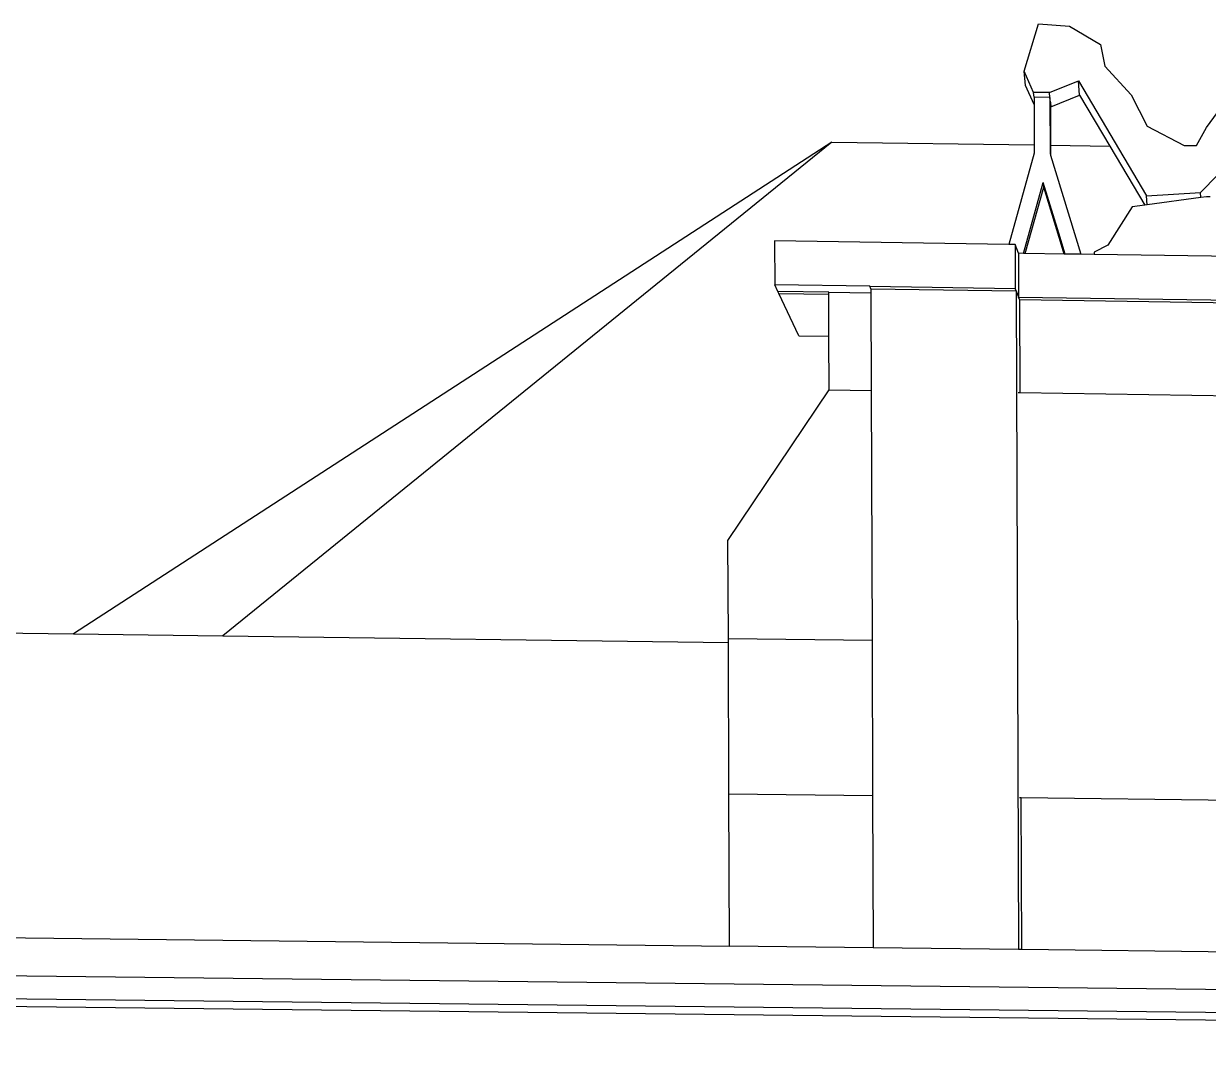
# Model space of a CAD drawing. Extents: x -106 to 80, y -44 to 65.
# Drawn here: x -38.58 to -21.82, y 38.41 to 52.93 of the extents above; entities that cross this region are included whole.
import ezdxf

# ---------------------------------------------------------------- set-up
doc = ezdxf.new("R2010")
doc.units = 0
doc.layers.get('0').update_dxf_attribs({"linetype": 'CONTINUOUS'})

msp = doc.modelspace()

# ---------------------------------------------------------------- linework, layer by layer
for p, q in [((-24.427, 52.255), (-24.221, 52.927)), ((-24.221, 52.927), (-23.786, 52.894)), ((-23.786, 52.894), (-23.344, 52.635)), ((-23.344, 52.635), (-23.286, 52.325)), ((-21.847, 51.459), (-21.093, 52.489)), ((-23.286, 52.325), (-22.913, 51.921)), ((-24.292, 51.956), (-24.427, 52.255)), ((-24.407, 52.053), (-24.427, 52.255)), ((-24.068, 51.953), (-23.658, 52.119)), ((-23.658, 52.119), (-22.696, 50.495)), ((-23.642, 51.918), (-23.658, 52.119)), ((-24.285, 51.783), (-24.407, 52.053)), ((-24.068, 51.953), (-24.292, 51.956)), ((-24.286, 51.887), (-24.292, 51.956)), ((-24.061, 51.884), (-24.068, 51.953)), ((-24.061, 51.884), (-24.286, 51.887)), ((-24.286, 51.887), (-24.285, 51.783)), ((-24.285, 51.783), (-24.283, 51.212)), ((-24.055, 51.818), (-24.061, 51.884)), ((-24.061, 51.884), (-24.061, 51.818)), ((-24.055, 51.818), (-24.061, 51.818)), ((-24.061, 51.818), (-24.061, 51.753)), ((-24.055, 51.818), (-24.05, 51.753)), ((-24.055, 51.818), (-24.055, 51.753)), ((-24.05, 51.753), (-23.642, 51.918)), ((-23.642, 51.918), (-23.214, 51.196)), ((-22.913, 51.921), (-22.685, 51.476)), ((-24.055, 51.753), (-24.061, 51.753)), ((-24.061, 51.753), (-24.059, 51.209)), ((-24.05, 51.753), (-24.055, 51.753)), ((-24.055, 51.753), (-24.054, 51.209)), ((-22.685, 51.476), (-22.162, 51.203)), ((-21.989, 51.204), (-21.847, 51.459)), ((-27.146, 51.253), (-37.875, 44.3)), ((-27.146, 51.253), (-35.759, 44.272)), ((-27.146, 51.253), (-24.283, 51.212)), ((-24.283, 51.212), (-24.283, 51.098)), ((-24.059, 51.209), (-24.054, 51.209)), ((-24.059, 51.209), (-24.059, 51.089)), ((-24.054, 51.209), (-23.214, 51.196)), ((-24.054, 51.209), (-24.053, 51.07)), ((-23.214, 51.196), (-22.72, 50.362)), ((-22.162, 51.203), (-21.989, 51.204)), ((-24.283, 51.098), (-24.643, 49.805)), ((-24.059, 51.089), (-24.053, 51.07)), ((-24.053, 51.07), (-23.623, 49.666)), ((-21.932, 50.539), (-21.425, 51.059)), ((-24.434, 49.679), (-24.155, 50.681)), ((-24.41, 49.678), (-24.149, 50.617)), ((-23.936, 49.966), (-24.155, 50.681)), ((-24.149, 50.617), (-24.155, 50.681)), ((-23.93, 49.903), (-24.149, 50.617)), ((-22.696, 50.495), (-21.932, 50.539)), ((-22.688, 50.366), (-22.696, 50.495)), ((-21.929, 50.468), (-22.688, 50.366)), ((-21.929, 50.468), (-21.932, 50.539)), ((-21.849, 50.479), (-21.929, 50.468)), ((-21.795, 50.477), (-21.849, 50.479)), ((-22.896, 50.338), (-23.244, 49.793)), ((-22.72, 50.362), (-22.896, 50.338)), ((-22.688, 50.366), (-22.72, 50.362)), ((-23.845, 49.67), (-23.936, 49.966)), ((-23.93, 49.903), (-23.936, 49.966)), ((-27.955, 49.856), (-27.953, 49.234)), ((-24.643, 49.805), (-27.955, 49.856)), ((-24.554, 49.804), (-24.643, 49.805)), ((-24.506, 49.68), (-24.554, 49.804)), ((-24.554, 49.804), (-24.552, 49.183)), ((-23.858, 49.67), (-23.93, 49.903)), ((-23.244, 49.793), (-23.436, 49.694)), ((-24.506, 49.68), (-24.504, 49.061)), ((-24.434, 49.679), (-24.506, 49.68)), ((-24.41, 49.678), (-24.434, 49.679)), ((-23.858, 49.67), (-24.41, 49.678)), ((-23.845, 49.67), (-23.858, 49.67)), ((-23.623, 49.666), (-23.845, 49.67)), ((-23.436, 49.664), (-23.623, 49.666)), ((-23.436, 49.694), (-23.436, 49.664)), ((-17.451, 49.573), (-23.436, 49.664)), ((-26.611, 49.214), (-27.953, 49.234)), ((-27.909, 49.142), (-27.953, 49.234)), ((-27.19, 49.131), (-27.909, 49.142)), ((-27.895, 49.112), (-27.909, 49.142)), ((-27.611, 48.514), (-27.895, 49.112)), ((-27.895, 49.112), (-27.19, 49.101)), ((-27.19, 49.131), (-26.596, 49.122)), ((-27.19, 49.101), (-27.19, 49.131)), ((-27.188, 48.507), (-27.19, 49.101)), ((-26.596, 49.18), (-26.611, 49.214)), ((-26.611, 49.214), (-24.552, 49.183)), ((-26.596, 49.18), (-24.538, 49.149)), ((-26.596, 49.18), (-26.596, 49.122)), ((-26.596, 49.122), (-26.591, 47.742)), ((-24.538, 49.149), (-24.552, 49.183)), ((-24.538, 49.149), (-24.504, 49.061)), ((-24.538, 49.149), (-24.508, 39.835)), ((-24.49, 49.027), (-24.504, 49.061)), ((-24.504, 49.061), (-13.266, 48.893)), ((-24.49, 49.027), (-24.486, 47.711)), ((-24.49, 49.027), (-13.262, 48.859)), ((-27.611, 48.514), (-27.188, 48.507)), ((-27.185, 47.75), (-27.188, 48.507)), ((-28.615, 45.618), (-27.185, 47.75)), ((-27.185, 47.75), (-26.591, 47.742)), ((-26.591, 47.742), (-26.578, 44.208)), ((-24.511, 47.711), (-24.486, 47.711)), ((-24.486, 47.711), (-2.123, 47.385)), ((-28.609, 44.235), (-28.615, 45.618)), ((-47.134, 44.422), (-37.875, 44.3)), ((-37.875, 44.3), (-35.759, 44.272)), ((-35.759, 44.272), (-28.609, 44.178)), ((-28.609, 44.235), (-26.578, 44.208)), ((-28.609, 44.178), (-28.609, 44.235)), ((-28.601, 42.036), (-28.609, 44.178)), ((-26.578, 44.208), (-26.571, 42.011)), ((-28.593, 39.883), (-28.601, 42.036)), ((-28.601, 42.036), (-26.571, 42.011)), ((-26.571, 42.011), (-26.563, 39.859)), ((-24.493, 41.985), (-24.468, 41.985)), ((-24.461, 39.835), (-24.468, 41.985)), ((-24.468, 41.985), (-2.121, 41.707)), ((-46.507, 40.091), (-28.593, 39.883)), ((-26.563, 39.859), (-28.593, 39.883)), ((-24.508, 39.835), (-26.563, 39.859)), ((-24.461, 39.835), (-24.508, 39.835)), ((-2.12, 39.575), (-24.461, 39.835)), ((-44.287, 39.53), (16.291, 38.836)), ((-44.23, 39.202), (16.29, 38.516)), ((-44.229, 39.093), (16.29, 38.41))]:
    msp.add_line(p, q)

doc.saveas('drawing.dxf')
